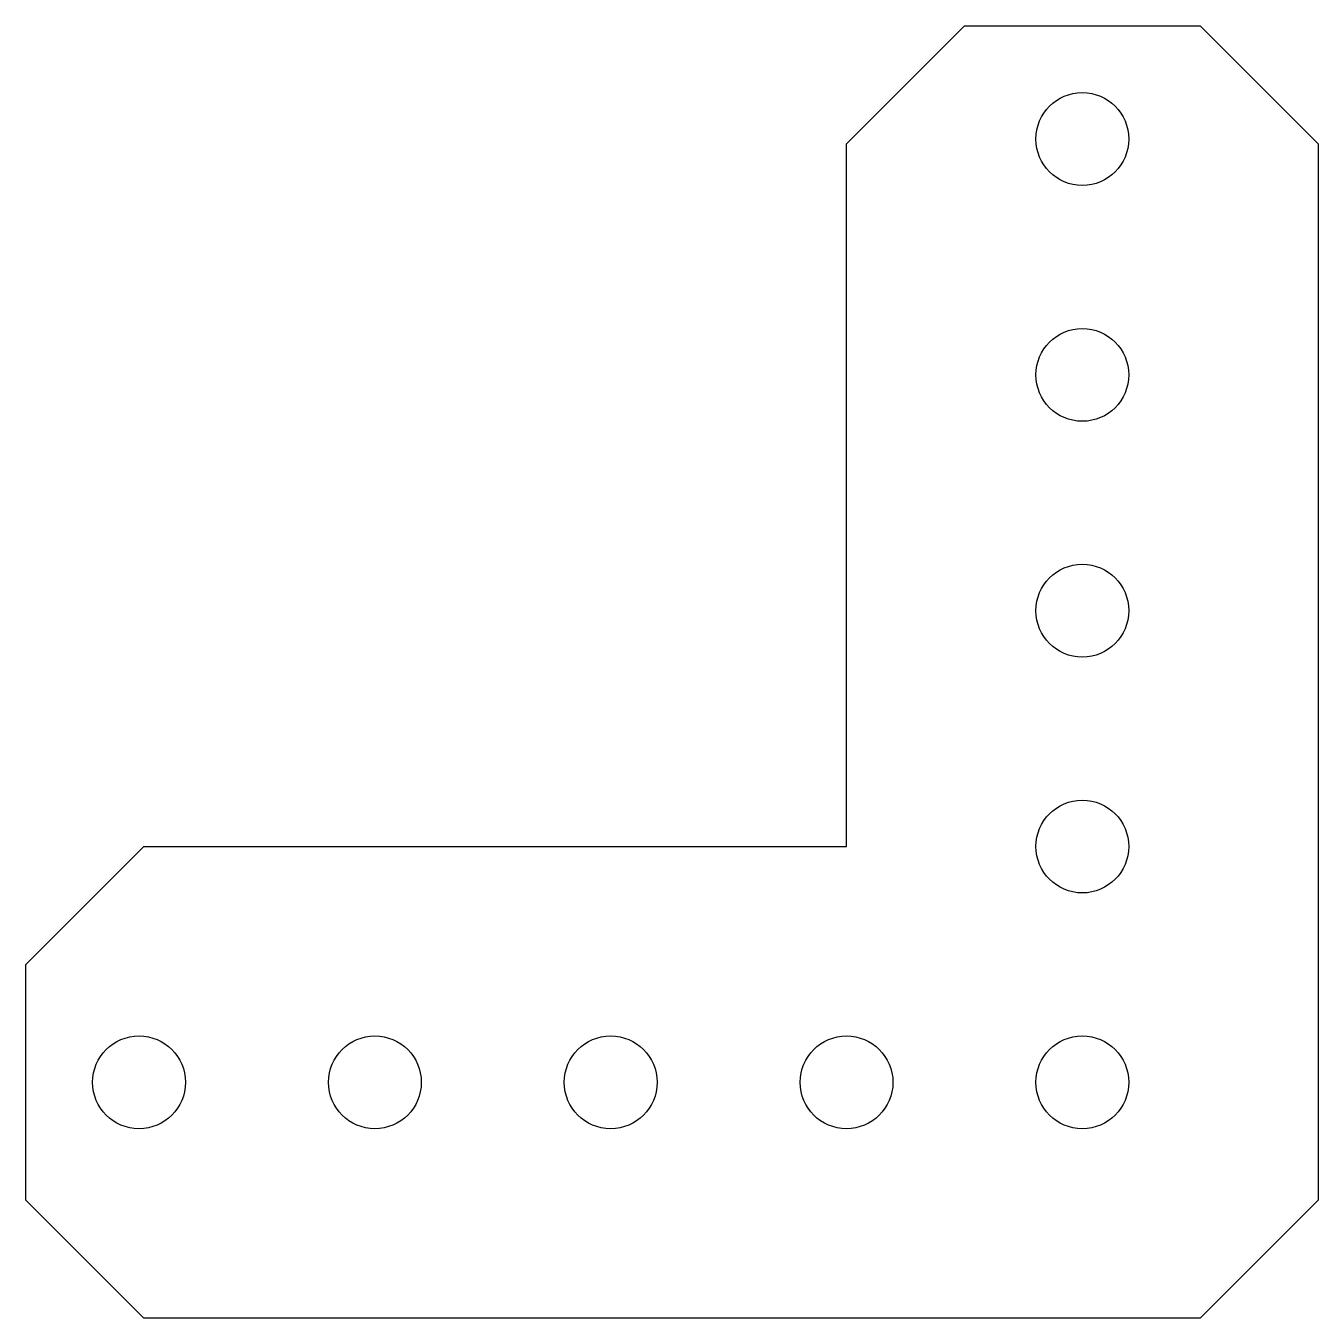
# Model space of a CAD drawing. Header units: inches. Extents: x -2.24 to 0.5, y -0.5 to 2.24.
import ezdxf

# ---------------------------------------------------------------- set-up
doc = ezdxf.new("R2010")
doc.units = ezdxf.units.IN
doc.header["$MEASUREMENT"] = 0

msp = doc.modelspace()

# ---------------------------------------------------------------- linework, layer by layer
at = {"color": 7, "linetype": 'Continuous', "lineweight": 25}
for p, q in [((-0.5, 1.99), (-0.25, 2.24)), ((-0.25, 2.24), (0.25, 2.24)), ((0.25, 2.24), (0.5, 1.99)), ((-0.5, 0.5), (-0.5, 1.99)), ((0.5, 1.99), (0.5, -0.25)), ((-2.24, 0.25), (-1.99, 0.5)), ((-1.99, 0.5), (-0.5, 0.5)), ((-2.24, -0.25), (-2.24, 0.25)), ((-1.99, -0.5), (-2.24, -0.25)), ((0.5, -0.25), (0.25, -0.5)), ((0.25, -0.5), (-1.99, -0.5))]:
    msp.add_line(p, q, dxfattribs=at)
for centre in [(0, 2), (0, 1.5), (0, 1), (0, 0.5), (-2, 0), (-1.5, 0), (-1, 0), (-0.5, 0), (0, 0)]:
    msp.add_circle(centre, 0.0984, dxfattribs=at)

doc.saveas('drawing.dxf')
